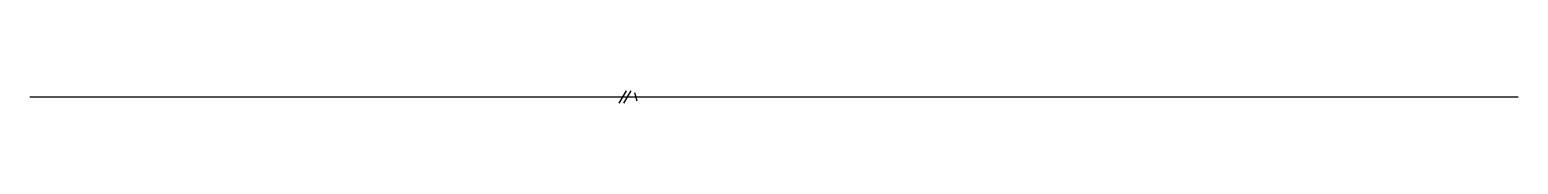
# Model space of a CAD drawing. Units: millimetres at full size, sheet at 1:100. Extents: x -15551 to 15061, y -3620 to -3360.
import ezdxf

# ---------------------------------------------------------------- set-up
doc = ezdxf.new("R2010")
doc.units = ezdxf.units.MM
doc.header["$LTSCALE"] = 100
doc.layers.add('0-0', color=4, linetype='Continuous')

msp = doc.modelspace()

# ---------------------------------------------------------------- linework, layer by layer
at = {"layer": '0-0'}
for p, q in [((-3431.1, -3619.7), (-3281.1, -3359.9)), ((-3331.1, -3619.7), (-3181.1, -3359.9)), ((-3056.1, -3576.4), (-3106.1, -3403.2))]:
    msp.add_line(p, q, dxfattribs=at)
at = {"layer": '0-0', "color": 7}
msp.add_line((-15551, -3489.8), (15061.2, -3489.8), dxfattribs=at)

doc.saveas('drawing.dxf')
